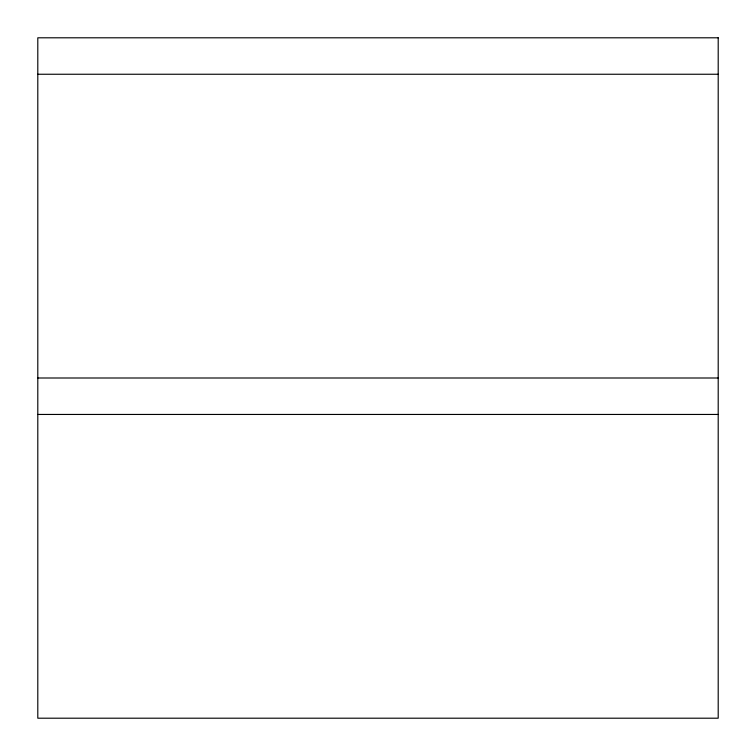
<?xml version="1.0" encoding="UTF-8"?>
<svg xmlns="http://www.w3.org/2000/svg" width="756" height="756" viewBox="0 0 756 756"><rect width="100%" height="100%" fill="white"/><g stroke="black" fill="none" stroke-linecap="round" stroke-linejoin="round"><path stroke-width="1.13" d="M37.8 74.249L718.2 74.249M37.8 378L718.2 378M37.8 414.449L718.2 414.449M718.2 37.8L37.8 37.8L37.8 718.2L718.2 718.2L718.2 37.8"/></g></svg>
